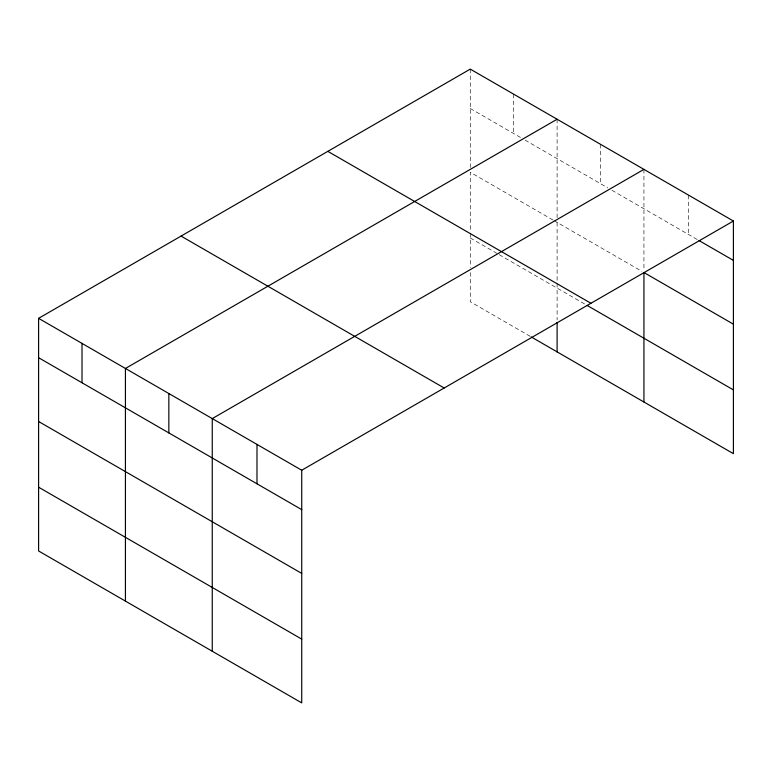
<?xml version="1.0" encoding="UTF-8"?>
<svg xmlns="http://www.w3.org/2000/svg" width="772" height="772" viewBox="0 0 772 772"><rect width="100%" height="100%" fill="white"/><g stroke="black" fill="none" stroke-linecap="round" stroke-linejoin="round"><path stroke-width="0.58" stroke-dasharray="3.86 2.9" d="M470.273 69.113L470.273 167.543M470.273 108.485L520.926 137.725M525.057 140.118L607.757 187.857M611.897 190.25L698.033 239.976M552.974 220.01L470.273 172.262L470.273 232.111M554.006 220.609L641.87 271.329M470.273 237.969L498.181 254.084M499.214 254.683L586.054 304.815M530.229 336.37L470.273 301.755L470.273 269.862M688.672 195.2L688.672 234.572M643.935 169.377L643.935 270.161M600.519 144.306L600.519 183.678M557.104 119.245L557.104 217.675M557.104 222.394L557.104 282.234M557.104 283.411L557.104 319.994M513.689 94.174L513.689 133.546M470.273 233.279L470.273 267.498"/><path stroke-width="1.16" d="M38.6 318.334L301.727 470.245L301.727 702.887L38.6 550.976L38.6 318.334L470.273 69.113L733.4 221.024L733.4 453.666L531.261 336.959M557.104 119.245L125.431 368.466L125.431 601.108M643.935 169.377L212.261 418.598L212.261 651.24M301.727 470.245L733.4 221.024M699.075 240.584L733.4 260.396M733.4 324.172L643.935 272.526L643.935 402.019M327.82 151.351L590.947 303.271M587.087 305.413L733.4 389.889M181.053 236.087L444.18 388.007M38.6 357.706L301.727 509.626M38.6 421.493L301.727 573.403M38.6 487.2L301.727 639.11M557.104 322.358L557.104 351.887M256.989 444.421L256.989 483.803M168.846 393.527L168.846 432.909M82.015 343.395L82.015 382.777"/></g></svg>
